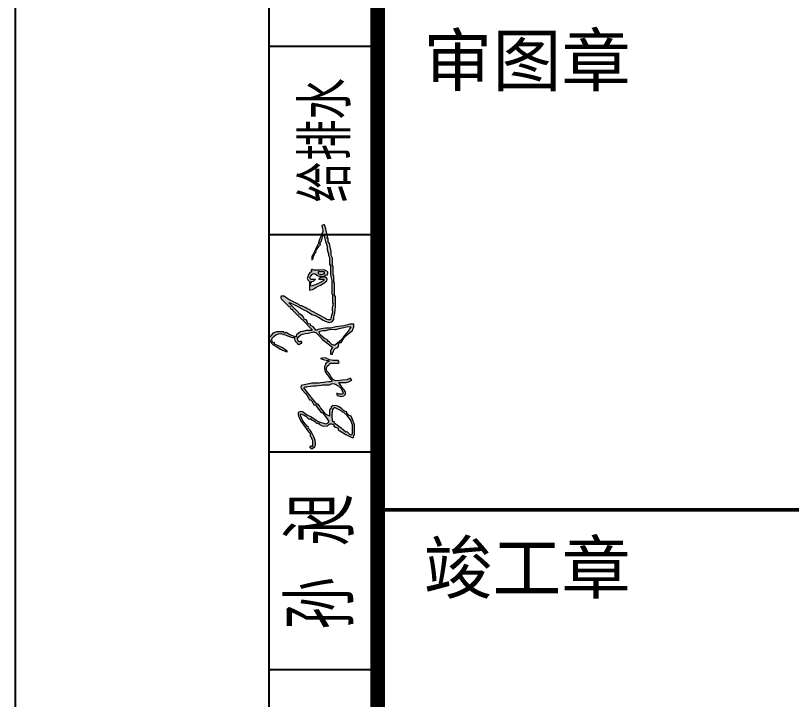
# Model space of a CAD drawing. Extents: x 56246 to 893198, y -950445 to -423535.
# Drawn here: x 189963 to 192641, y -469909 to -467549 of the extents above; entities that cross this region are included whole.
import ezdxf
from ezdxf.enums import TextEntityAlignment as Align

# ---------------------------------------------------------------- set-up
doc = ezdxf.new("R2010")
doc.units = 0
doc.header["$LTSCALE"] = 500
doc.layers.add('0S-图框文字', color=51, linetype='Continuous', lineweight=18)
for name, color, linetype in [('T-TK', 157, 'Continuous'), ('图层1', 165, 'Continuous'), ('照明平面标注层', 111, 'Continuous')]:
    doc.layers.add(name, color=color, linetype=linetype)
doc.styles.add('TK2-TY', font='', dxfattribs={"width": 0.8})
doc.styles.add('TSSD_DIMENSION', font='tssdeng.shx', dxfattribs={"width": 0.7, "bigfont": 'Hztxt.shx'})
doc.styles.add('图框JND-宋体', font='')
doc.styles.get('TK2-TY').set_extended_font_data('NSimSun')
doc.styles.get('图框JND-宋体').set_extended_font_data('SimSun')

# ---------------------------------------------------------------- blocks, each defined once
blk = doc.blocks.new('A$C6B060218')
h = blk.add_hatch(color=256)
h.paths.add_polyline_path([(816.8, 143.9), (815.6, 140), (819.6, 140), (821.6, 140), (825.6, 140), (825.6, 152), (825.6, 158), (825.6, 170), (821.4, 170.5), (818.6, 169.6), (815.6, 166.7), (815.5, 160), (815.2, 156.6), (813.9, 150), (816.3, 146.8)], flags=16)
h.paths.add_polyline_path([(810.8, 134), (812.2, 126.7), (818.8, 124.8), (823.6, 125.8), (828.9, 130), (831.6, 135.4), (832.9, 138), (835.6, 143.4), (833.1, 163.2), (832.8, 173.4), (833.9, 193.4), (836.3, 196.7), (836.8, 199.5), (835.6, 203.4), (831.6, 202.5), (829.6, 202.2), (825.6, 201.7), (818.7, 210.9), (813.2, 214.9), (802.2, 218.4), (795, 220.9), (788.8, 219.2), (783.9, 213.4), (782.6, 212.7), (782, 211.5), (782.2, 210.1), (765.6, 210.1), (757.2, 210.1), (740.6, 210.1), (742.9, 197.1), (745.8, 190.4), (753.9, 180), (760.6, 166.7), (763.9, 160), (770.6, 146.7), (775.6, 139.8), (778.3, 136.5), (783.9, 130), (789.9, 128.7), (794, 129.6), (798.9, 133.4), (801.2, 145.9), (800.4, 153.3), (795.6, 165), (794.8, 166.3), (793.7, 166.9), (792.2, 166.7), (792.2, 157.4), (792.2, 152.7), (792.2, 143.4), (788.9, 142.1), (785.4, 143.4), (783.9, 146.7), (771.6, 168.2), (766.5, 179.8), (758.9, 203.4), (767.3, 205.8), (773.3, 204.9), (780.6, 200.1), (782.9, 192.3), (785.7, 188.2), (792.2, 183.4), (789.7, 191), (789.3, 195.5), (790.6, 203.4), (794.4, 208), (800.8, 208.7), (805.6, 205.1), (812.9, 200.4), (816.2, 195.3), (817.2, 186.7), (814.8, 182.1), (813, 179.9), (808.9, 176.7), (806.1, 163.5), (805.1, 156.8), (803.9, 143.4), (808.9, 137.8)], flags=17)
h.paths.add_polyline_path([(560.2, 21.8), (567.2, 16.7), (568.9, 30), (568.1, 37.3), (563.8, 50), (561.7, 66.2), (560.1, 74.3), (555.5, 90), (556.6, 108.8), (555.6, 118.6), (550.5, 136.7), (549.8, 148.8), (548.7, 155), (545.5, 166.7), (536, 163.5), (531.2, 159.9), (525.5, 151.7), (518, 142.3), (514.6, 137.3), (508.8, 126.7), (506.2, 126.7), (504.8, 126.7), (502.2, 126.7), (502.9, 122.3), (501.1, 118.7), (497.2, 116.7), (489.4, 109.2), (486.3, 103.8), (483.8, 93.4), (507, 64.8), (520.3, 51.5), (548.8, 28.3), (556.5, 24.1)], flags=16)
h.paths.add_polyline_path([(556.7, 7.9), (568.8, 3.3), (574.2, 3.3), (576.8, 3.3), (582.2, 3.3), (580.8, 22.3), (579.1, 31.8), (573.8, 50), (571.1, 75.6), (568.7, 88.4), (562.2, 113.4), (562.5, 136.1), (561.5, 147.7), (557.2, 170), (553.5, 174.9), (554.2, 181.1), (558.8, 185), (567.3, 192), (571, 196.8), (575.5, 206.7), (578.2, 206.7), (579.5, 206.7), (582.2, 206.7), (583.1, 214.7), (587.7, 219.9), (595.5, 221.7), (600.3, 224.1), (602.5, 228), (602.2, 233.4), (614.8, 238.9), (620.9, 243.8), (628.9, 255.1), (628.9, 257.1), (628.9, 258.1), (628.9, 260.1), (631.5, 259.4), (633.5, 259.9), (635.5, 261.7), (653.5, 279.7), (662.5, 288.7), (680.5, 306.7), (681.2, 305.4), (681.5, 304.7), (682.2, 303.4), (669.5, 278.1), (663.2, 265.4), (650.5, 240.1), (642.4, 223.4), (637.7, 215.3), (627.2, 200.1), (621.7, 184.9), (618.3, 177.5), (610.5, 163.4), (599.5, 146.7), (595, 137.4), (588.9, 118.4), (592, 108.3), (595.6, 103.2), (603.9, 96.7), (615.4, 96.9), (621.5, 95.8), (632.2, 91.7), (664.1, 89.1), (680.2, 88.7), (712.2, 90), (712.2, 91.4), (712.2, 92), (712.2, 93.4), (737.6, 93.4), (750.2, 93.4), (775.6, 93.4), (775.6, 94.7), (775.6, 95.4), (775.6, 96.7), (788.9, 96.7), (795.6, 96.7), (808.9, 96.7), (808.9, 98), (808.9, 98.7), (808.9, 100), (826.2, 100), (834.9, 100), (852.3, 100), (852.3, 101.4), (852.3, 102), (852.3, 103.4), (866.9, 103.4), (874.3, 103.4), (888.9, 103.4), (895.6, 106), (898.9, 107.4), (905.6, 110), (920.4, 109.6), (928.1, 110.7), (942.3, 115), (952.1, 116), (957.3, 117.9), (965.6, 123.4), (972.3, 123.4), (975.6, 123.4), (982.3, 123.4), (982.3, 126), (982.3, 127.4), (982.3, 130), (988.5, 127.4), (992.4, 127), (999, 128.4), (1017.8, 132.4), (1027.1, 134.8), (1045.6, 140), (1044.3, 145.4), (1043.6, 148), (1042.3, 153.4), (1038.3, 152.5), (1036.3, 152.2), (1032.3, 151.7), (1020.7, 148.6), (1013.5, 149), (1002.3, 153.4), (990.3, 158), (984.3, 160.4), (972.3, 165), (967.1, 166.9), (964.4, 167.6), (958.9, 168.4), (937.6, 179), (926.9, 184.4), (905.6, 195), (897, 199.2), (891.8, 200.3), (882.3, 200.1), (883.6, 197.4), (884.3, 196), (885.6, 193.4), (892.5, 194.3), (897, 193), (902.3, 188.4), (908.1, 187.4), (911.3, 185.8), (915.6, 181.7), (927.6, 177.3), (933.5, 174.2), (943.9, 166.7), (947.8, 164.9), (949.7, 163.4), (952.3, 160), (959.2, 161), (963.7, 159.6), (969, 155), (982.8, 152.2), (989.7, 149.8), (1002.3, 143.4), (979.2, 139), (967.8, 136), (945.6, 128.4), (930.7, 127.5), (923.2, 126.1), (908.9, 121.7), (902, 121.6), (898.2, 120.4), (892.3, 116.7), (878.9, 116.7), (872.3, 116.7), (858.9, 116.7), (858.9, 115.4), (858.9, 114.7), (858.9, 113.4), (841.6, 113.4), (832.9, 113.4), (815.6, 113.4), (803.6, 110.7), (797.6, 109.4), (785.6, 106.7), (760.2, 106.7), (747.6, 106.7), (722.2, 106.7), (722.2, 105.4), (722.2, 104.7), (722.2, 103.4), (704.9, 103.4), (696.2, 103.4), (678.9, 103.4), (677.9, 100.8), (674.3, 99.9), (672.2, 101.7), (657.8, 104.3), (650.2, 104.7), (635.5, 103.4), (622.2, 107.3), (615.5, 109.3), (602.2, 113.4), (602.1, 123.7), (603.6, 129.4), (608.9, 138.4), (621.7, 161.6), (628, 173.3), (640.5, 196.7), (642.2, 201.2), (643.7, 203.4), (647.2, 206.7), (655.2, 222.7), (659.2, 230.7), (667.2, 246.7), (667.4, 252.7), (669.2, 256.4), (673.9, 260.1), (683.2, 278.7), (687.9, 288.1), (697.2, 306.7), (702.1, 316.1), (705.2, 320.5), (712.2, 328.4), (712.2, 334.4), (712.2, 337.4), (712.2, 343.4), (706.9, 344.4), (703.8, 344), (698.9, 341.8), (684.9, 327.7), (677.9, 320.7), (663.9, 306.7), (662.1, 304.7), (661.6, 302.8), (662.2, 300.1), (658, 300.6), (655.3, 299.6), (652.2, 296.7), (652.2, 294.1), (652.2, 292.7), (652.2, 290.1), (649.5, 290.7), (647.6, 290.2), (645.5, 288.4), (610.9, 253.7), (593.5, 236.4), (558.8, 201.7), (556.8, 199.9), (554.9, 199.4), (552.2, 200.1), (552.5, 217.5), (551.5, 226.5), (547.2, 243.4), (545.5, 252.2), (543.2, 256.8), (537.2, 263.4), (535.1, 265.2), (534.5, 267.5), (535.5, 270.1), (529.6, 271.8), (526.6, 272.5), (520.5, 273.4), (528.1, 292.5), (532.4, 301.9), (542.2, 320.1), (539.9, 323.6), (541.5, 328.6), (545.5, 330.1), (545.5, 343.4), (545.5, 350.1), (545.5, 363.4), (541.2, 377.2), (536.6, 384.2), (525.5, 393.4), (520.4, 398.1), (515.7, 399.5), (508.8, 398.4), (492.6, 388), (485.1, 380.2), (475.5, 363.4), (464.8, 345.5), (460.1, 336.1), (452.2, 316.7), (452.3, 315.3), (454.2, 314.3), (455.5, 315.1), (471.2, 336.9), (478, 348.8), (488.8, 373.4), (491.5, 373.4), (492.8, 373.4), (495.5, 373.4), (495, 377.6), (495.9, 380.4), (498.8, 383.4), (504.9, 386.2), (509, 386.6), (515.5, 385.1), (522.2, 378.4), (525.5, 375.1), (532.2, 368.4), (536.9, 353.8), (537.3, 345), (533.8, 330.1), (529.8, 319.4), (527.8, 314.1), (523.8, 303.4), (520.8, 295), (519.8, 290.6), (518.8, 281.7), (507.1, 279.7), (500.9, 276.6), (492.2, 268.4), (487.6, 264.5), (486.9, 258.2), (490.5, 253.4), (492.6, 251.6), (493.2, 249.3), (492.2, 246.7), (496.6, 246), (500.1, 247.7), (502.2, 251.7), (499.1, 253.2), (498.3, 257.5), (500.5, 260.1), (507.3, 265.5), (514.6, 266.1), (522.2, 261.7), (531.3, 251.1), (534.8, 243.9), (537.2, 230.1), (539.8, 216.7), (541.2, 210.1), (543.8, 196.7), (545.1, 190.8), (544.7, 187.2), (542.2, 181.7), (529.5, 169), (523.2, 162.7), (510.5, 150), (496, 131.3), (488.6, 121.9), (473.8, 103.4), (466.9, 108), (463.2, 110.1), (455.5, 113.4), (450.2, 113.4), (447.5, 113.4), (442.1, 113.4), (442.1, 109.4), (442.1, 107.4), (442.1, 103.4), (446.6, 104.1), (450.1, 102.3), (452.2, 98.4), (459.5, 97), (463.4, 95.1), (468.8, 90), (471.8, 82.4), (474.4, 78.7), (480.5, 73.4), (486.5, 74.7), (490.6, 73.8), (495.5, 70), (495.5, 67.3), (495.5, 66), (495.5, 63.3), (516.6, 49.9), (526.5, 41.2), (542.2, 21.7), (550.8, 12)])
h.paths.add_polyline_path([(69, 11.9), (68.7, 10), (86.1, 10), (94.7, 10), (112.1, 10), (119.2, 13.2), (122.9, 14.6), (130.4, 16.7), (146.9, 28.6), (154.6, 35.4), (168.7, 50), (171, 55.9), (172.8, 58.8), (177.1, 63.3), (183.1, 75.4), (186.1, 81.4), (192.1, 93.4), (189.6, 97.9), (187.8, 100.1), (183.7, 103.4), (163.3, 106.5), (152.7, 106.9), (132.1, 105), (128.8, 103.5), (127.4, 100), (128.7, 96.7), (126.1, 96.7), (124.7, 96.7), (122.1, 96.7), (106.1, 73.7), (97.4, 62.6), (78.7, 41.7), (79.9, 36.7), (78.1, 32.6), (73.7, 30), (68.9, 24.3), (67, 20.6), (65.4, 13.3), (67.2, 13.7)], flags=16)
h.paths.add_polyline_path([(63.9, 4), (65.4, 0), (84.1, 0), (93.4, 0), (112.1, 0), (128.1, 6.6), (136.1, 10), (152.1, 16.7), (155.3, 26.2), (158.9, 31), (167.1, 36.7), (169.1, 36.7), (170.1, 36.7), (172.1, 36.7), (175.7, 47.2), (179, 52.4), (187.1, 60), (197.5, 75.1), (200.9, 85), (202.1, 103.4), (199.1, 103.7), (197.2, 107.5), (198.8, 110), (191.6, 109.6), (187, 111.5), (182.1, 116.7), (170.1, 116.7), (164.1, 116.7), (152.1, 116.7), (160.2, 132.2), (166.4, 139.6), (180.4, 150), (191, 159), (196.8, 163.1), (208.8, 170), (208.3, 174.2), (209.2, 177), (212.1, 180), (241, 202.5), (255.3, 213.8), (283.8, 236.7), (286.1, 235.2), (287.2, 234.1), (288.8, 231.7), (289.4, 225.7), (289.8, 222.7), (290.4, 216.7), (293.1, 192.7), (294.4, 180.7), (297.1, 156.7), (297.8, 150.7), (298.1, 147.7), (298.8, 141.7), (298.8, 131.7), (298.8, 126.7), (298.8, 116.7), (303.3, 108.3), (304.5, 102.9), (303.8, 93.4), (291.4, 73.8), (282.1, 64.9), (262.1, 53.3), (259.7, 55.1), (258.3, 55.8), (255.4, 56.7), (254.8, 67.4), (255.5, 73.1), (258.8, 83.4), (254.6, 83.8), (251.8, 82.9), (248.8, 80), (245.1, 68.6), (244.7, 61.8), (247.1, 50), (249.8, 47.3), (251.1, 46), (253.8, 43.3), (262.7, 43.1), (267.6, 44.2), (275.4, 48.3), (287.8, 59.5), (294.6, 64.6), (308.8, 73.4), (308.8, 60), (308.8, 53.3), (308.8, 40), (312.6, 29), (315, 23.6), (320.5, 13.3), (323.4, 15.9), (325.1, 17), (328.8, 18.3), (326.7, 25.9), (325.3, 29.6), (322.1, 36.7), (319.9, 58), (318.9, 68.7), (317.1, 90), (322.4, 99), (325.9, 103.2), (333.8, 110), (346.5, 115.7), (352.6, 120), (362.1, 130), (372.1, 131.8), (378, 131.1), (387.1, 126.7), (391.5, 121.1), (393.8, 118.4), (398.8, 113.4), (398.8, 97.4), (398.8, 89.4), (398.8, 73.4), (404.2, 72.3), (407.9, 73.2), (412.1, 76.7), (411.5, 92.7), (412.2, 101), (415.5, 116.7), (418.1, 123.4), (419.5, 126.7), (422.1, 133.4), (423.9, 143.9), (423.5, 149.8), (420.5, 160), (417.1, 146.7), (415.5, 140), (412.1, 126.7), (411.5, 124), (411.1, 122.7), (410.5, 120), (408.5, 120), (407.5, 120), (405.5, 120), (404.1, 128.1), (400.9, 132.7), (393.8, 136.7), (383.3, 141), (376.4, 141.4), (365.5, 138.4), (353.7, 133.9), (348, 130.3), (338.8, 121.7), (330.5, 117.1), (326.6, 113.9), (320.5, 106.7), (317.8, 106.7), (316.4, 106.7), (313.8, 106.7), (313.1, 112), (312.8, 114.7), (312.1, 120), (310.1, 136), (309.1, 144), (307.1, 160), (306.4, 165.4), (306.1, 168), (305.4, 173.4), (305.4, 184), (305.4, 189.4), (305.4, 200.1), (301.6, 220.1), (299.5, 230.1), (295.4, 250.1), (287.3, 251.6), (281.9, 250.2), (275.4, 245.1), (258.1, 229.5), (248.6, 222.4), (228.8, 210.1), (228.8, 207.4), (228.8, 206.1), (228.8, 203.4), (219.4, 198.1), (214.8, 195.4), (205.4, 190), (205.4, 187.4), (205.4, 186), (205.4, 183.4), (190.8, 172.7), (183.4, 167.4), (168.7, 156.7), (168.7, 154), (168.7, 152.7), (168.7, 150), (152.1, 138), (143.8, 132), (127.1, 120), (121, 124.6), (118.3, 128), (115.4, 135), (124.8, 164.6), (131.7, 179.1), (148.7, 205.1), (156.6, 221.2), (161.4, 229), (172.1, 243.4), (173.3, 251.4), (172.5, 256.2), (168.7, 263.4), (157.8, 264.2), (151.4, 262.6), (142.1, 256.7), (129.2, 251.1), (123, 247.3), (112.1, 238.4), (94.2, 226.5), (85.4, 220.2), (68.7, 206.7), (61.8, 207.7), (57.3, 206.3), (52, 201.7), (47.6, 201.6), (44.8, 200.2), (42, 196.7), (28.7, 196.7), (22, 196.7), (8.7, 196.7), (12, 199.1), (12.7, 203.4), (10.4, 206.7), (9.9, 208.8), (7, 209.7), (5.4, 208.4), (0.7, 204.5), (0, 198.2), (3.7, 193.4), (5.8, 191.6), (6.4, 189.3), (5.4, 186.7), (18.1, 182.7), (25.6, 182.3), (38.7, 185), (56, 190.9), (64.4, 194.6), (80.4, 203.4), (87.3, 207.5), (90.5, 210.4), (95.4, 216.7), (99.8, 216), (103.4, 217.7), (105.4, 221.7), (123.9, 236.5), (134.2, 242.9), (155.4, 253.4), (158.7, 253.4), (160.4, 253.4), (163.7, 253.4), (156.8, 235.9), (151.4, 227.3), (138.7, 213.4), (140.3, 208.8), (139.2, 204.8), (135.4, 201.7), (130.8, 190.6), (127.2, 185.2), (118.7, 176.7), (120.3, 172.1), (119.2, 168.1), (115.4, 165), (107.4, 151.5), (105.4, 142.3), (107.1, 126.7), (113.3, 120.3), (115.7, 115.5), (117.1, 106.7), (114.8, 102.8), (113.8, 100.8), (112.1, 96.7), (109.4, 96.7), (108.1, 96.7), (105.4, 96.7), (101.4, 88.7), (99.4, 84.7), (95.4, 76.7), (92.7, 76.7), (91.4, 76.7), (88.7, 76.7), (74, 53.1), (67, 41.1), (53.7, 16.7), (51.9, 11.6), (52.4, 7.8), (55.4, 3.3), (58.9, 5.6)])
for p, q in [((515.7, 399.5), (508.8, 398.4)), ((520.4, 398.1), (515.7, 399.5)), ((475.5, 363.4), (464.8, 345.5)), ((485.1, 380.2), (475.5, 363.4)), ((478, 348.8), (488.8, 373.4)), ((492.6, 388), (485.1, 380.2)), ((488.8, 373.4), (491.5, 373.4)), ((491.5, 373.4), (492.8, 373.4)), ((508.8, 398.4), (492.6, 388)), ((492.8, 373.4), (495.5, 373.4)), ((495, 377.6), (495.9, 380.4)), ((495.5, 373.4), (495, 377.6)), ((495.9, 380.4), (498.8, 383.4)), ((498.8, 383.4), (504.9, 386.2)), ((504.9, 386.2), (509, 386.6)), ((509, 386.6), (515.5, 385.1)), ((515.5, 385.1), (522.2, 378.4)), ((525.5, 393.4), (520.4, 398.1)), ((522.2, 378.4), (525.5, 375.1)), ((536.6, 384.2), (525.5, 393.4)), ((525.5, 375.1), (532.2, 368.4)), ((532.2, 368.4), (536.9, 353.8)), ((541.2, 377.2), (536.6, 384.2)), ((545.5, 363.4), (541.2, 377.2)), ((545.5, 350.1), (545.5, 363.4)), ((460.1, 336.1), (452.2, 316.7)), ((455.5, 315.1), (471.2, 336.9)), ((464.8, 345.5), (460.1, 336.1)), ((471.2, 336.9), (478, 348.8)), ((533.8, 330.1), (529.8, 319.4)), ((537.3, 345), (533.8, 330.1)), ((536.9, 353.8), (537.3, 345)), ((539.9, 323.6), (541.5, 328.6)), ((541.5, 328.6), (545.5, 330.1)), ((545.5, 343.4), (545.5, 350.1)), ((545.5, 330.1), (545.5, 343.4)), ((684.9, 327.7), (677.9, 320.7)), ((698.9, 341.8), (684.9, 327.7)), ((703.8, 344), (698.9, 341.8)), ((706.9, 344.4), (703.8, 344)), ((705.2, 320.5), (712.2, 328.4)), ((712.2, 343.4), (706.9, 344.4)), ((712.2, 337.4), (712.2, 343.4)), ((712.2, 334.4), (712.2, 337.4)), ((712.2, 328.4), (712.2, 334.4)), ((452.2, 316.7), (452.3, 315.3)), ((452.3, 315.3), (454.2, 314.3)), ((454.2, 314.3), (455.5, 315.1)), ((519.8, 290.6), (518.8, 281.7)), ((520.8, 295), (519.8, 290.6)), ((520.5, 273.4), (528.1, 292.5)), ((523.8, 303.4), (520.8, 295)), ((527.8, 314.1), (523.8, 303.4)), ((529.8, 319.4), (527.8, 314.1)), ((528.1, 292.5), (532.4, 301.9)), ((532.4, 301.9), (542.2, 320.1)), ((542.2, 320.1), (539.9, 323.6)), ((647.6, 290.2), (645.5, 288.4)), ((649.5, 290.7), (647.6, 290.2)), ((652.2, 290.1), (649.5, 290.7)), ((655.3, 299.6), (652.2, 296.7)), ((652.2, 296.7), (652.2, 294.1)), ((652.2, 294.1), (652.2, 292.7)), ((652.2, 292.7), (652.2, 290.1)), ((658, 300.6), (655.3, 299.6)), ((662.2, 300.1), (658, 300.6)), ((662.1, 304.7), (661.6, 302.8)), ((661.6, 302.8), (662.2, 300.1)), ((663.9, 306.7), (662.1, 304.7)), ((662.5, 288.7), (680.5, 306.7)), ((677.9, 320.7), (663.9, 306.7)), ((682.2, 303.4), (669.5, 278.1)), ((680.5, 306.7), (681.2, 305.4)), ((681.2, 305.4), (681.5, 304.7)), ((681.5, 304.7), (682.2, 303.4)), ((687.9, 288.1), (697.2, 306.7)), ((697.2, 306.7), (702.1, 316.1)), ((702.1, 316.1), (705.2, 320.5)), ((142.1, 256.7), (129.2, 251.1)), ((151.4, 262.6), (142.1, 256.7)), ((157.8, 264.2), (151.4, 262.6)), ((168.7, 263.4), (157.8, 264.2)), ((172.5, 256.2), (168.7, 263.4)), ((173.3, 251.4), (172.5, 256.2)), ((487.6, 264.5), (486.9, 258.2)), ((486.9, 258.2), (490.5, 253.4)), ((492.2, 268.4), (487.6, 264.5)), ((500.9, 276.6), (492.2, 268.4)), ((498.3, 257.5), (500.5, 260.1)), ((499.1, 253.2), (498.3, 257.5)), ((500.5, 260.1), (507.3, 265.5)), ((507.1, 279.7), (500.9, 276.6)), ((518.8, 281.7), (507.1, 279.7)), ((507.3, 265.5), (514.6, 266.1)), ((514.6, 266.1), (522.2, 261.7)), ((526.6, 272.5), (520.5, 273.4)), ((522.2, 261.7), (531.3, 251.1)), ((529.6, 271.8), (526.6, 272.5)), ((535.5, 270.1), (529.6, 271.8)), ((534.5, 267.5), (535.5, 270.1)), ((535.1, 265.2), (534.5, 267.5)), ((537.2, 263.4), (535.1, 265.2)), ((543.2, 256.8), (537.2, 263.4)), ((545.5, 252.2), (543.2, 256.8)), ((610.9, 253.7), (593.5, 236.4)), ((645.5, 288.4), (610.9, 253.7)), ((620.9, 243.8), (628.9, 255.1)), ((628.9, 260.1), (631.5, 259.4)), ((628.9, 258.1), (628.9, 260.1)), ((628.9, 257.1), (628.9, 258.1)), ((628.9, 255.1), (628.9, 257.1)), ((631.5, 259.4), (633.5, 259.9)), ((633.5, 259.9), (635.5, 261.7)), ((635.5, 261.7), (653.5, 279.7)), ((663.2, 265.4), (650.5, 240.1)), ((653.5, 279.7), (662.5, 288.7)), ((669.5, 278.1), (663.2, 265.4)), ((667.4, 252.7), (669.2, 256.4)), ((669.2, 256.4), (673.9, 260.1)), ((673.9, 260.1), (683.2, 278.7)), ((683.2, 278.7), (687.9, 288.1)), ((85.4, 220.2), (68.7, 206.7)), ((94.2, 226.5), (85.4, 220.2)), ((112.1, 238.4), (94.2, 226.5)), ((99.8, 216), (103.4, 217.7)), ((103.4, 217.7), (105.4, 221.7)), ((105.4, 221.7), (123.9, 236.5)), ((123, 247.3), (112.1, 238.4)), ((129.2, 251.1), (123, 247.3)), ((123.9, 236.5), (134.2, 242.9)), ((134.2, 242.9), (155.4, 253.4)), ((151.4, 227.3), (138.7, 213.4)), ((148.7, 205.1), (156.6, 221.2)), ((156.8, 235.9), (151.4, 227.3)), ((155.4, 253.4), (158.7, 253.4)), ((156.6, 221.2), (161.4, 229)), ((163.7, 253.4), (156.8, 235.9)), ((158.7, 253.4), (160.4, 253.4)), ((160.4, 253.4), (163.7, 253.4)), ((161.4, 229), (172.1, 243.4)), ((172.1, 243.4), (173.3, 251.4)), ((248.6, 222.4), (228.8, 210.1)), ((258.1, 229.5), (248.6, 222.4)), ((255.3, 213.8), (283.8, 236.7)), ((275.4, 245.1), (258.1, 229.5)), ((281.9, 250.2), (275.4, 245.1)), ((287.3, 251.6), (281.9, 250.2)), ((283.8, 236.7), (286.1, 235.2)), ((286.1, 235.2), (287.2, 234.1)), ((287.2, 234.1), (288.8, 231.7)), ((295.4, 250.1), (287.3, 251.6)), ((288.8, 231.7), (289.4, 225.7)), ((289.4, 225.7), (289.8, 222.7)), ((289.8, 222.7), (290.4, 216.7)), ((299.5, 230.1), (295.4, 250.1)), ((301.6, 220.1), (299.5, 230.1)), ((305.4, 200.1), (301.6, 220.1)), ((490.5, 253.4), (492.6, 251.6)), ((493.2, 249.3), (492.2, 246.7)), ((492.2, 246.7), (496.6, 246)), ((492.6, 251.6), (493.2, 249.3)), ((496.6, 246), (500.1, 247.7)), ((502.2, 251.7), (499.1, 253.2)), ((500.1, 247.7), (502.2, 251.7)), ((531.3, 251.1), (534.8, 243.9)), ((534.8, 243.9), (537.2, 230.1)), ((537.2, 230.1), (539.8, 216.7)), ((547.2, 243.4), (545.5, 252.2)), ((551.5, 226.5), (547.2, 243.4)), ((552.5, 217.5), (551.5, 226.5)), ((552.2, 200.1), (552.5, 217.5)), ((593.5, 236.4), (558.8, 201.7)), ((583.1, 214.7), (587.7, 219.9)), ((587.7, 219.9), (595.5, 221.7)), ((595.5, 221.7), (600.3, 224.1)), ((600.3, 224.1), (602.5, 228)), ((602.2, 233.4), (614.8, 238.9)), ((602.5, 228), (602.2, 233.4)), ((614.8, 238.9), (620.9, 243.8)), ((642.4, 223.4), (637.7, 215.3)), ((650.5, 240.1), (642.4, 223.4)), ((647.2, 206.7), (655.2, 222.7)), ((655.2, 222.7), (659.2, 230.7)), ((659.2, 230.7), (667.2, 246.7)), ((667.2, 246.7), (667.4, 252.7)), ((788.8, 219.2), (783.9, 213.4)), ((795, 220.9), (788.8, 219.2)), ((802.2, 218.4), (795, 220.9)), ((813.2, 214.9), (802.2, 218.4)), ((0.7, 204.5), (0, 198.2)), ((0, 198.2), (3.7, 193.4)), ((5.4, 208.4), (0.7, 204.5)), ((3.7, 193.4), (5.8, 191.6)), ((7, 209.7), (5.4, 208.4)), ((6.4, 189.3), (5.4, 186.7)), ((5.4, 186.7), (18.1, 182.7)), ((5.8, 191.6), (6.4, 189.3)), ((9.9, 208.8), (7, 209.7)), ((8.7, 196.7), (12, 199.1)), ((22, 196.7), (8.7, 196.7)), ((10.4, 206.7), (9.9, 208.8)), ((12.7, 203.4), (10.4, 206.7)), ((12, 199.1), (12.7, 203.4)), ((18.1, 182.7), (25.6, 182.3)), ((28.7, 196.7), (22, 196.7)), ((25.6, 182.3), (38.7, 185)), ((42, 196.7), (28.7, 196.7)), ((38.7, 185), (56, 190.9)), ((44.8, 200.2), (42, 196.7)), ((47.6, 201.6), (44.8, 200.2)), ((52, 201.7), (47.6, 201.6)), ((57.3, 206.3), (52, 201.7)), ((56, 190.9), (64.4, 194.6)), ((61.8, 207.7), (57.3, 206.3)), ((68.7, 206.7), (61.8, 207.7)), ((64.4, 194.6), (80.4, 203.4)), ((80.4, 203.4), (87.3, 207.5)), ((87.3, 207.5), (90.5, 210.4)), ((90.5, 210.4), (95.4, 216.7)), ((95.4, 216.7), (99.8, 216)), ((127.2, 185.2), (118.7, 176.7)), ((130.8, 190.6), (127.2, 185.2)), ((135.4, 201.7), (130.8, 190.6)), ((131.7, 179.1), (148.7, 205.1)), ((139.2, 204.8), (135.4, 201.7)), ((138.7, 213.4), (140.3, 208.8)), ((140.3, 208.8), (139.2, 204.8)), ((205.4, 183.4), (190.8, 172.7)), ((214.8, 195.4), (205.4, 190)), ((205.4, 190), (205.4, 187.4)), ((205.4, 187.4), (205.4, 186)), ((205.4, 186), (205.4, 183.4)), ((212.1, 180), (241, 202.5)), ((219.4, 198.1), (214.8, 195.4)), ((228.8, 203.4), (219.4, 198.1)), ((228.8, 210.1), (228.8, 207.4)), ((228.8, 207.4), (228.8, 206.1)), ((228.8, 206.1), (228.8, 203.4)), ((241, 202.5), (255.3, 213.8)), ((290.4, 216.7), (293.1, 192.7)), ((293.1, 192.7), (294.4, 180.7)), ((305.4, 189.4), (305.4, 200.1)), ((305.4, 184), (305.4, 189.4)), ((305.4, 173.4), (305.4, 184)), ((542.2, 181.7), (529.5, 169)), ((539.8, 216.7), (541.2, 210.1)), ((541.2, 210.1), (543.8, 196.7)), ((544.7, 187.2), (542.2, 181.7)), ((543.8, 196.7), (545.1, 190.8)), ((545.1, 190.8), (544.7, 187.2)), ((554.9, 199.4), (552.2, 200.1)), ((553.5, 174.9), (554.2, 181.1)), ((554.2, 181.1), (558.8, 185)), ((556.8, 199.9), (554.9, 199.4)), ((558.8, 201.7), (556.8, 199.9)), ((558.8, 185), (567.3, 192)), ((567.3, 192), (571, 196.8)), ((571, 196.8), (575.5, 206.7)), ((575.5, 206.7), (578.2, 206.7)), ((578.2, 206.7), (579.5, 206.7)), ((579.5, 206.7), (582.2, 206.7)), ((582.2, 206.7), (583.1, 214.7)), ((621.7, 184.9), (618.3, 177.5)), ((627.2, 200.1), (621.7, 184.9)), ((637.7, 215.3), (627.2, 200.1)), ((628, 173.3), (640.5, 196.7)), ((640.5, 196.7), (642.2, 201.2)), ((642.2, 201.2), (643.7, 203.4)), ((643.7, 203.4), (647.2, 206.7)), ((740.6, 210.1), (742.9, 197.1)), ((757.2, 210.1), (740.6, 210.1)), ((742.9, 197.1), (745.8, 190.4)), ((745.8, 190.4), (753.9, 180)), ((765.6, 210.1), (757.2, 210.1)), ((758.9, 203.4), (767.3, 205.8)), ((766.5, 179.8), (758.9, 203.4)), ((782.2, 210.1), (765.6, 210.1)), ((767.3, 205.8), (773.3, 204.9)), ((773.3, 204.9), (780.6, 200.1)), ((780.6, 200.1), (782.9, 192.3)), ((782.6, 212.7), (782, 211.5)), ((782, 211.5), (782.2, 210.1)), ((783.9, 213.4), (782.6, 212.7)), ((782.9, 192.3), (785.7, 188.2)), ((785.7, 188.2), (792.2, 183.4)), ((789.3, 195.5), (790.6, 203.4)), ((789.7, 191), (789.3, 195.5)), ((792.2, 183.4), (789.7, 191)), ((790.6, 203.4), (794.4, 208)), ((794.4, 208), (800.8, 208.7)), ((800.8, 208.7), (805.6, 205.1)), ((805.6, 205.1), (812.9, 200.4)), ((812.9, 200.4), (816.2, 195.3)), ((814.8, 182.1), (813, 179.9)), ((818.7, 210.9), (813.2, 214.9)), ((817.2, 186.7), (814.8, 182.1)), ((816.2, 195.3), (817.2, 186.7)), ((825.6, 201.7), (818.7, 210.9)), ((829.6, 202.2), (825.6, 201.7)), ((831.6, 202.5), (829.6, 202.2)), ((835.6, 203.4), (831.6, 202.5)), ((832.8, 173.4), (833.9, 193.4)), ((833.9, 193.4), (836.3, 196.7)), ((836.8, 199.5), (835.6, 203.4)), ((836.3, 196.7), (836.8, 199.5)), ((891.8, 200.3), (882.3, 200.1)), ((882.3, 200.1), (883.6, 197.4)), ((883.6, 197.4), (884.3, 196)), ((884.3, 196), (885.6, 193.4)), ((885.6, 193.4), (892.5, 194.3)), ((897, 199.2), (891.8, 200.3)), ((892.5, 194.3), (897, 193)), ((905.6, 195), (897, 199.2)), ((897, 193), (902.3, 188.4)), ((902.3, 188.4), (908.1, 187.4)), ((926.9, 184.4), (905.6, 195)), ((908.1, 187.4), (911.3, 185.8)), ((911.3, 185.8), (915.6, 181.7)), ((915.6, 181.7), (927.6, 177.3)), ((937.6, 179), (926.9, 184.4)), ((107.4, 151.5), (105.4, 142.3)), ((115.4, 165), (107.4, 151.5)), ((119.2, 168.1), (115.4, 165)), ((115.4, 135), (124.8, 164.6)), ((118.7, 176.7), (120.3, 172.1)), ((120.3, 172.1), (119.2, 168.1)), ((124.8, 164.6), (131.7, 179.1)), ((168.7, 150), (152.1, 138)), ((166.4, 139.6), (180.4, 150)), ((183.4, 167.4), (168.7, 156.7)), ((168.7, 156.7), (168.7, 154)), ((168.7, 154), (168.7, 152.7)), ((168.7, 152.7), (168.7, 150)), ((180.4, 150), (191, 159)), ((190.8, 172.7), (183.4, 167.4)), ((191, 159), (196.8, 163.1)), ((196.8, 163.1), (208.8, 170)), ((208.3, 174.2), (209.2, 177)), ((208.8, 170), (208.3, 174.2)), ((209.2, 177), (212.1, 180)), ((294.4, 180.7), (297.1, 156.7)), ((297.1, 156.7), (297.8, 150.7)), ((297.8, 150.7), (298.1, 147.7)), ((298.1, 147.7), (298.8, 141.7)), ((306.1, 168), (305.4, 173.4)), ((306.4, 165.4), (306.1, 168)), ((307.1, 160), (306.4, 165.4)), ((309.1, 144), (307.1, 160)), ((417.1, 146.7), (415.5, 140)), ((420.5, 160), (417.1, 146.7)), ((423.5, 149.8), (420.5, 160)), ((423.9, 143.9), (423.5, 149.8)), ((510.5, 150), (496, 131.3)), ((523.2, 162.7), (510.5, 150)), ((525.5, 151.7), (518, 142.3)), ((529.5, 169), (523.2, 162.7)), ((531.2, 159.9), (525.5, 151.7)), ((536, 163.5), (531.2, 159.9)), ((545.5, 166.7), (536, 163.5)), ((548.7, 155), (545.5, 166.7)), ((549.8, 148.8), (548.7, 155)), ((550.5, 136.7), (549.8, 148.8)), ((557.2, 170), (553.5, 174.9)), ((561.5, 147.7), (557.2, 170)), ((562.5, 136.1), (561.5, 147.7)), ((599.5, 146.7), (595, 137.4)), ((610.5, 163.4), (599.5, 146.7)), ((608.9, 138.4), (621.7, 161.6)), ((618.3, 177.5), (610.5, 163.4)), ((621.7, 161.6), (628, 173.3)), ((753.9, 180), (760.6, 166.7)), ((760.6, 166.7), (763.9, 160)), ((763.9, 160), (770.6, 146.7)), ((771.6, 168.2), (766.5, 179.8)), ((770.6, 146.7), (775.6, 139.8)), ((783.9, 146.7), (771.6, 168.2)), ((785.4, 143.4), (783.9, 146.7)), ((793.7, 166.9), (792.2, 166.7)), ((792.2, 166.7), (792.2, 157.4)), ((792.2, 157.4), (792.2, 152.7)), ((792.2, 152.7), (792.2, 143.4)), ((794.8, 166.3), (793.7, 166.9)), ((795.6, 165), (794.8, 166.3)), ((800.4, 153.3), (795.6, 165)), ((798.9, 133.4), (801.2, 145.9)), ((801.2, 145.9), (800.4, 153.3)), ((805.1, 156.8), (803.9, 143.4)), ((806.1, 163.5), (805.1, 156.8)), ((808.9, 176.7), (806.1, 163.5)), ((813, 179.9), (808.9, 176.7)), ((815.2, 156.6), (813.9, 150)), ((813.9, 150), (816.3, 146.8)), ((815.5, 160), (815.2, 156.6)), ((815.6, 166.7), (815.5, 160)), ((818.6, 169.6), (815.6, 166.7)), ((816.3, 146.8), (816.8, 143.9)), ((821.4, 170.5), (818.6, 169.6)), ((825.6, 170), (821.4, 170.5)), ((825.6, 158), (825.6, 170)), ((825.6, 152), (825.6, 158)), ((825.6, 140), (825.6, 152)), ((833.1, 163.2), (832.8, 173.4)), ((835.6, 143.4), (833.1, 163.2)), ((927.6, 177.3), (933.5, 174.2)), ((933.5, 174.2), (943.9, 166.7)), ((958.9, 168.4), (937.6, 179)), ((943.9, 166.7), (947.8, 164.9)), ((947.8, 164.9), (949.7, 163.4)), ((949.7, 163.4), (952.3, 160)), ((952.3, 160), (959.2, 161)), ((964.4, 167.6), (958.9, 168.4)), ((959.2, 161), (963.7, 159.6)), ((963.7, 159.6), (969, 155)), ((967.1, 166.9), (964.4, 167.6)), ((972.3, 165), (967.1, 166.9)), ((969, 155), (982.8, 152.2)), ((984.3, 160.4), (972.3, 165)), ((982.8, 152.2), (989.7, 149.8)), ((990.3, 158), (984.3, 160.4)), ((989.7, 149.8), (1002.3, 143.4)), ((1002.3, 153.4), (990.3, 158)), ((1013.5, 149), (1002.3, 153.4)), ((1020.7, 148.6), (1013.5, 149)), ((1032.3, 151.7), (1020.7, 148.6)), ((1036.3, 152.2), (1032.3, 151.7)), ((1038.3, 152.5), (1036.3, 152.2)), ((1042.3, 153.4), (1038.3, 152.5)), ((1043.6, 148), (1042.3, 153.4)), ((1044.3, 145.4), (1043.6, 148)), ((1045.6, 140), (1044.3, 145.4)), ((105.4, 142.3), (107.1, 126.7)), ((107.1, 126.7), (113.3, 120.3)), ((113.3, 120.3), (115.7, 115.5)), ((118.3, 128), (115.4, 135)), ((115.7, 115.5), (117.1, 106.7)), ((121, 124.6), (118.3, 128)), ((127.1, 120), (121, 124.6)), ((143.8, 132), (127.1, 120)), ((152.1, 138), (143.8, 132)), ((152.1, 116.7), (160.2, 132.2)), ((164.1, 116.7), (152.1, 116.7)), ((160.2, 132.2), (166.4, 139.6)), ((170.1, 116.7), (164.1, 116.7)), ((182.1, 116.7), (170.1, 116.7)), ((187, 111.5), (182.1, 116.7)), ((191.6, 109.6), (187, 111.5)), ((198.8, 110), (191.6, 109.6)), ((197.2, 107.5), (198.8, 110)), ((298.8, 141.7), (298.8, 131.7)), ((298.8, 131.7), (298.8, 126.7)), ((298.8, 126.7), (298.8, 116.7)), ((298.8, 116.7), (303.3, 108.3)), ((310.1, 136), (309.1, 144)), ((312.1, 120), (310.1, 136)), ((312.8, 114.7), (312.1, 120)), ((313.1, 112), (312.8, 114.7)), ((313.8, 106.7), (313.1, 112)), ((326.6, 113.9), (320.5, 106.7)), ((325.9, 103.2), (333.8, 110)), ((330.5, 117.1), (326.6, 113.9)), ((338.8, 121.7), (330.5, 117.1)), ((333.8, 110), (346.5, 115.7)), ((348, 130.3), (338.8, 121.7)), ((346.5, 115.7), (352.6, 120)), ((353.7, 133.9), (348, 130.3)), ((352.6, 120), (362.1, 130)), ((365.5, 138.4), (353.7, 133.9)), ((362.1, 130), (372.1, 131.8)), ((376.4, 141.4), (365.5, 138.4)), ((372.1, 131.8), (378, 131.1)), ((383.3, 141), (376.4, 141.4)), ((378, 131.1), (387.1, 126.7)), ((393.8, 136.7), (383.3, 141)), ((387.1, 126.7), (391.5, 121.1)), ((391.5, 121.1), (393.8, 118.4)), ((400.9, 132.7), (393.8, 136.7)), ((393.8, 118.4), (398.8, 113.4)), ((398.8, 113.4), (398.8, 97.4)), ((404.1, 128.1), (400.9, 132.7)), ((405.5, 120), (404.1, 128.1)), ((407.5, 120), (405.5, 120)), ((408.5, 120), (407.5, 120)), ((410.5, 120), (408.5, 120)), ((411.1, 122.7), (410.5, 120)), ((411.5, 124), (411.1, 122.7)), ((412.1, 126.7), (411.5, 124)), ((415.5, 140), (412.1, 126.7)), ((412.2, 101), (415.5, 116.7)), ((415.5, 116.7), (418.1, 123.4)), ((418.1, 123.4), (419.5, 126.7)), ((419.5, 126.7), (422.1, 133.4)), ((422.1, 133.4), (423.9, 143.9)), ((442.1, 113.4), (442.1, 109.4)), ((447.5, 113.4), (442.1, 113.4)), ((442.1, 109.4), (442.1, 107.4)), ((450.2, 113.4), (447.5, 113.4)), ((455.5, 113.4), (450.2, 113.4)), ((463.2, 110.1), (455.5, 113.4)), ((466.9, 108), (463.2, 110.1)), ((488.6, 121.9), (473.8, 103.4)), ((489.4, 109.2), (486.3, 103.8)), ((496, 131.3), (488.6, 121.9)), ((497.2, 116.7), (489.4, 109.2)), ((501.1, 118.7), (497.2, 116.7)), ((502.9, 122.3), (501.1, 118.7)), ((502.2, 126.7), (502.9, 122.3)), ((504.8, 126.7), (502.2, 126.7)), ((506.2, 126.7), (504.8, 126.7)), ((508.8, 126.7), (506.2, 126.7)), ((514.6, 137.3), (508.8, 126.7)), ((518, 142.3), (514.6, 137.3)), ((555.6, 118.6), (550.5, 136.7)), ((555.5, 90), (556.6, 108.8)), ((556.6, 108.8), (555.6, 118.6)), ((562.2, 113.4), (562.5, 136.1)), ((568.7, 88.4), (562.2, 113.4)), ((595, 137.4), (588.9, 118.4)), ((588.9, 118.4), (592, 108.3)), ((602.1, 123.7), (603.6, 129.4)), ((602.2, 113.4), (602.1, 123.7)), ((615.5, 109.3), (602.2, 113.4)), ((603.6, 129.4), (608.9, 138.4)), ((622.2, 107.3), (615.5, 109.3)), ((775.6, 139.8), (778.3, 136.5)), ((778.3, 136.5), (783.9, 130)), ((783.9, 130), (789.9, 128.7)), ((788.9, 142.1), (785.4, 143.4)), ((797.6, 109.4), (785.6, 106.7)), ((792.2, 143.4), (788.9, 142.1)), ((789.9, 128.7), (794, 129.6)), ((794, 129.6), (798.9, 133.4)), ((803.6, 110.7), (797.6, 109.4)), ((815.6, 113.4), (803.6, 110.7)), ((803.9, 143.4), (808.9, 137.8)), ((808.9, 137.8), (810.8, 134)), ((810.8, 134), (812.2, 126.7)), ((812.2, 126.7), (818.8, 124.8)), ((816.8, 143.9), (815.6, 140)), ((815.6, 140), (819.6, 140)), ((832.9, 113.4), (815.6, 113.4)), ((818.8, 124.8), (823.6, 125.8)), ((819.6, 140), (821.6, 140)), ((821.6, 140), (825.6, 140)), ((823.6, 125.8), (828.9, 130)), ((828.9, 130), (831.6, 135.4)), ((831.6, 135.4), (832.9, 138)), ((832.9, 138), (835.6, 143.4)), ((841.6, 113.4), (832.9, 113.4)), ((858.9, 113.4), (841.6, 113.4)), ((858.9, 116.7), (858.9, 115.4)), ((872.3, 116.7), (858.9, 116.7)), ((858.9, 115.4), (858.9, 114.7)), ((858.9, 114.7), (858.9, 113.4)), ((878.9, 116.7), (872.3, 116.7)), ((892.3, 116.7), (878.9, 116.7)), ((898.2, 120.4), (892.3, 116.7)), ((902, 121.6), (898.2, 120.4)), ((898.9, 107.4), (905.6, 110)), ((908.9, 121.7), (902, 121.6)), ((905.6, 110), (920.4, 109.6)), ((923.2, 126.1), (908.9, 121.7)), ((920.4, 109.6), (928.1, 110.7)), ((930.7, 127.5), (923.2, 126.1)), ((928.1, 110.7), (942.3, 115)), ((945.6, 128.4), (930.7, 127.5)), ((942.3, 115), (952.1, 116)), ((967.8, 136), (945.6, 128.4)), ((952.1, 116), (957.3, 117.9)), ((957.3, 117.9), (965.6, 123.4)), ((965.6, 123.4), (972.3, 123.4)), ((979.2, 139), (967.8, 136)), ((972.3, 123.4), (975.6, 123.4)), ((975.6, 123.4), (982.3, 123.4)), ((1002.3, 143.4), (979.2, 139)), ((982.3, 130), (988.5, 127.4)), ((982.3, 127.4), (982.3, 130)), ((982.3, 126), (982.3, 127.4)), ((982.3, 123.4), (982.3, 126)), ((988.5, 127.4), (992.4, 127)), ((992.4, 127), (999, 128.4)), ((999, 128.4), (1017.8, 132.4)), ((1017.8, 132.4), (1027.1, 134.8)), ((1027.1, 134.8), (1045.6, 140)), ((88.7, 76.7), (74, 53.1)), ((91.4, 76.7), (88.7, 76.7)), ((92.7, 76.7), (91.4, 76.7)), ((95.4, 76.7), (92.7, 76.7)), ((99.4, 84.7), (95.4, 76.7)), ((106.1, 73.7), (97.4, 62.6)), ((101.4, 88.7), (99.4, 84.7)), ((105.4, 96.7), (101.4, 88.7)), ((108.1, 96.7), (105.4, 96.7)), ((122.1, 96.7), (106.1, 73.7)), ((109.4, 96.7), (108.1, 96.7)), ((112.1, 96.7), (109.4, 96.7)), ((113.8, 100.8), (112.1, 96.7)), ((114.8, 102.8), (113.8, 100.8)), ((117.1, 106.7), (114.8, 102.8)), ((124.7, 96.7), (122.1, 96.7)), ((126.1, 96.7), (124.7, 96.7)), ((128.7, 96.7), (126.1, 96.7)), ((128.8, 103.5), (127.4, 100)), ((127.4, 100), (128.7, 96.7)), ((132.1, 105), (128.8, 103.5)), ((152.7, 106.9), (132.1, 105)), ((163.3, 106.5), (152.7, 106.9)), ((183.7, 103.4), (163.3, 106.5)), ((177.1, 63.3), (183.1, 75.4)), ((183.1, 75.4), (186.1, 81.4)), ((187.8, 100.1), (183.7, 103.4)), ((186.1, 81.4), (192.1, 93.4)), ((187.1, 60), (197.5, 75.1)), ((189.6, 97.9), (187.8, 100.1)), ((192.1, 93.4), (189.6, 97.9)), ((199.1, 103.7), (197.2, 107.5)), ((197.5, 75.1), (200.9, 85)), ((202.1, 103.4), (199.1, 103.7)), ((200.9, 85), (202.1, 103.4)), ((248.8, 80), (245.1, 68.6)), ((251.8, 82.9), (248.8, 80)), ((254.6, 83.8), (251.8, 82.9)), ((258.8, 83.4), (254.6, 83.8)), ((254.8, 67.4), (255.5, 73.1)), ((255.5, 73.1), (258.8, 83.4)), ((291.4, 73.8), (282.1, 64.9)), ((303.8, 93.4), (291.4, 73.8)), ((294.6, 64.6), (308.8, 73.4)), ((303.3, 108.3), (304.5, 102.9)), ((304.5, 102.9), (303.8, 93.4)), ((308.8, 73.4), (308.8, 60)), ((316.4, 106.7), (313.8, 106.7)), ((317.8, 106.7), (316.4, 106.7)), ((317.1, 90), (322.4, 99)), ((318.9, 68.7), (317.1, 90)), ((320.5, 106.7), (317.8, 106.7)), ((322.4, 99), (325.9, 103.2)), ((398.8, 97.4), (398.8, 89.4)), ((398.8, 89.4), (398.8, 73.4)), ((398.8, 73.4), (404.2, 72.3)), ((404.2, 72.3), (407.9, 73.2)), ((407.9, 73.2), (412.1, 76.7)), ((411.5, 92.7), (412.2, 101)), ((412.1, 76.7), (411.5, 92.7)), ((442.1, 107.4), (442.1, 103.4)), ((442.1, 103.4), (446.6, 104.1)), ((446.6, 104.1), (450.1, 102.3)), ((450.1, 102.3), (452.2, 98.4)), ((452.2, 98.4), (459.5, 97)), ((459.5, 97), (463.4, 95.1)), ((463.4, 95.1), (468.8, 90)), ((473.8, 103.4), (466.9, 108)), ((468.8, 90), (471.8, 82.4)), ((471.8, 82.4), (474.4, 78.7)), ((474.4, 78.7), (480.5, 73.4)), ((480.5, 73.4), (486.5, 74.7)), ((486.3, 103.8), (483.8, 93.4)), ((483.8, 93.4), (507, 64.8)), ((486.5, 74.7), (490.6, 73.8)), ((490.6, 73.8), (495.5, 70)), ((560.1, 74.3), (555.5, 90)), ((561.7, 66.2), (560.1, 74.3)), ((571.1, 75.6), (568.7, 88.4)), ((573.8, 50), (571.1, 75.6)), ((592, 108.3), (595.6, 103.2)), ((595.6, 103.2), (603.9, 96.7)), ((603.9, 96.7), (615.4, 96.9)), ((615.4, 96.9), (621.5, 95.8)), ((621.5, 95.8), (632.2, 91.7)), ((635.5, 103.4), (622.2, 107.3)), ((632.2, 91.7), (664.1, 89.1)), ((650.2, 104.7), (635.5, 103.4)), ((657.8, 104.3), (650.2, 104.7)), ((672.2, 101.7), (657.8, 104.3)), ((664.1, 89.1), (680.2, 88.7)), ((674.3, 99.9), (672.2, 101.7)), ((677.9, 100.8), (674.3, 99.9)), ((678.9, 103.4), (677.9, 100.8)), ((696.2, 103.4), (678.9, 103.4)), ((680.2, 88.7), (712.2, 90)), ((704.9, 103.4), (696.2, 103.4)), ((722.2, 103.4), (704.9, 103.4)), ((712.2, 93.4), (737.6, 93.4)), ((712.2, 92), (712.2, 93.4)), ((712.2, 91.4), (712.2, 92)), ((712.2, 90), (712.2, 91.4)), ((722.2, 106.7), (722.2, 105.4)), ((747.6, 106.7), (722.2, 106.7)), ((722.2, 105.4), (722.2, 104.7)), ((722.2, 104.7), (722.2, 103.4)), ((737.6, 93.4), (750.2, 93.4)), ((760.2, 106.7), (747.6, 106.7)), ((750.2, 93.4), (775.6, 93.4)), ((785.6, 106.7), (760.2, 106.7)), ((775.6, 96.7), (788.9, 96.7)), ((775.6, 95.4), (775.6, 96.7)), ((775.6, 94.7), (775.6, 95.4)), ((775.6, 93.4), (775.6, 94.7)), ((788.9, 96.7), (795.6, 96.7)), ((795.6, 96.7), (808.9, 96.7)), ((808.9, 100), (826.2, 100)), ((808.9, 98.7), (808.9, 100)), ((808.9, 98), (808.9, 98.7)), ((808.9, 96.7), (808.9, 98)), ((826.2, 100), (834.9, 100)), ((834.9, 100), (852.3, 100)), ((852.3, 103.4), (866.9, 103.4)), ((852.3, 102), (852.3, 103.4)), ((852.3, 101.4), (852.3, 102)), ((852.3, 100), (852.3, 101.4)), ((866.9, 103.4), (874.3, 103.4)), ((874.3, 103.4), (888.9, 103.4)), ((888.9, 103.4), (895.6, 106)), ((895.6, 106), (898.9, 107.4)), ((67, 41.1), (53.7, 16.7)), ((74, 53.1), (67, 41.1)), ((79.9, 36.7), (78.1, 32.6)), ((97.4, 62.6), (78.7, 41.7)), ((78.7, 41.7), (79.9, 36.7)), ((154.6, 35.4), (168.7, 50)), ((158.9, 31), (167.1, 36.7)), ((167.1, 36.7), (169.1, 36.7)), ((168.7, 50), (171, 55.9)), ((169.1, 36.7), (170.1, 36.7)), ((170.1, 36.7), (172.1, 36.7)), ((171, 55.9), (172.8, 58.8)), ((172.1, 36.7), (175.7, 47.2)), ((172.8, 58.8), (177.1, 63.3)), ((175.7, 47.2), (179, 52.4)), ((179, 52.4), (187.1, 60)), ((245.1, 68.6), (244.7, 61.8)), ((244.7, 61.8), (247.1, 50)), ((247.1, 50), (249.8, 47.3)), ((249.8, 47.3), (251.1, 46)), ((251.1, 46), (253.8, 43.3)), ((253.8, 43.3), (262.7, 43.1)), ((255.4, 56.7), (254.8, 67.4)), ((258.3, 55.8), (255.4, 56.7)), ((259.7, 55.1), (258.3, 55.8)), ((262.1, 53.3), (259.7, 55.1)), ((282.1, 64.9), (262.1, 53.3)), ((262.7, 43.1), (267.6, 44.2)), ((267.6, 44.2), (275.4, 48.3)), ((275.4, 48.3), (287.8, 59.5)), ((287.8, 59.5), (294.6, 64.6)), ((308.8, 60), (308.8, 53.3)), ((308.8, 53.3), (308.8, 40)), ((308.8, 40), (312.6, 29)), ((319.9, 58), (318.9, 68.7)), ((322.1, 36.7), (319.9, 58)), ((325.3, 29.6), (322.1, 36.7)), ((495.5, 70), (495.5, 67.3)), ((495.5, 67.3), (495.5, 66)), ((495.5, 66), (495.5, 63.3)), ((495.5, 63.3), (516.6, 49.9)), ((507, 64.8), (520.3, 51.5)), ((516.6, 49.9), (526.5, 41.2)), ((520.3, 51.5), (548.8, 28.3)), ((526.5, 41.2), (542.2, 21.7)), ((563.8, 50), (561.7, 66.2)), ((568.1, 37.3), (563.8, 50)), ((568.9, 30), (568.1, 37.3)), ((579.1, 31.8), (573.8, 50)), ((53.7, 16.7), (51.9, 11.6)), ((51.9, 11.6), (52.4, 7.8)), ((52.4, 7.8), (55.4, 3.3)), ((55.4, 3.3), (58.9, 5.6)), ((58.9, 5.6), (63.9, 4)), ((63.9, 4), (65.4, 0)), ((67, 20.6), (65.4, 13.3)), ((65.4, 13.3), (67.2, 13.7)), ((68.9, 24.3), (67, 20.6)), ((67.2, 13.7), (69, 11.9)), ((69, 11.9), (68.7, 10)), ((68.7, 10), (86.1, 10)), ((73.7, 30), (68.9, 24.3)), ((78.1, 32.6), (73.7, 30)), ((86.1, 10), (94.7, 10)), ((94.7, 10), (112.1, 10)), ((112.1, 10), (119.2, 13.2)), ((112.1, 0), (128.1, 6.6)), ((119.2, 13.2), (122.9, 14.6)), ((122.9, 14.6), (130.4, 16.7)), ((128.1, 6.6), (136.1, 10)), ((130.4, 16.7), (146.9, 28.6)), ((136.1, 10), (152.1, 16.7)), ((146.9, 28.6), (154.6, 35.4)), ((152.1, 16.7), (155.3, 26.2)), ((155.3, 26.2), (158.9, 31)), ((312.6, 29), (315, 23.6)), ((315, 23.6), (320.5, 13.3)), ((320.5, 13.3), (323.4, 15.9)), ((323.4, 15.9), (325.1, 17)), ((325.1, 17), (328.8, 18.3)), ((326.7, 25.9), (325.3, 29.6)), ((328.8, 18.3), (326.7, 25.9)), ((542.2, 21.7), (550.8, 12)), ((548.8, 28.3), (556.5, 24.1)), ((550.8, 12), (556.7, 7.9)), ((556.5, 24.1), (560.2, 21.8)), ((556.7, 7.9), (568.8, 3.3)), ((560.2, 21.8), (567.2, 16.7)), ((567.2, 16.7), (568.9, 30)), ((568.8, 3.3), (574.2, 3.3)), ((574.2, 3.3), (576.8, 3.3)), ((576.8, 3.3), (582.2, 3.3)), ((580.8, 22.3), (579.1, 31.8)), ((582.2, 3.3), (580.8, 22.3)), ((65.4, 0), (84.1, 0)), ((84.1, 0), (93.4, 0)), ((93.4, 0), (112.1, 0))]:
    blk.add_line(p, q)
blk = doc.blocks.new('会签00', base_point=(408471.7, -305294.6))
blk.add_lwpolyline([(408471.7, -305294.6), (409221.7, -305294.6), (409221.7, -329194.6), (408471.7, -329194.6)], close=True)
at = {"xscale": 1.478399999812245, "yscale": 1.478399999812245, "zscale": 1.478399999812245, "rotation": 90}
blk.add_blockref('A$C6B060218', (409062.3, -322072.7, 240), dxfattribs=at)
at = {"style": 'TSSD_DIMENSION', "width": 0.8}
blk.add_text('孙 昶', height=450, rotation=90, dxfattribs=at).set_placement((409056.1, -323319.2, 240))
blk = doc.blocks.new('A0-DWF')
at = {"layer": 'T-TK'}
for p, q in [((0, -84100), (0, 0)), ((1750, -24900), (1750, -1000)), ((1750, -15000), (2500, -15000)), ((1750, -16300), (2500, -16300)), ((1750, -16300), (2500, -16300)), ((1750, -17800), (2500, -17800)), ((1750, -19300), (2500, -19300))]:
    blk.add_line(p, q, dxfattribs=at)
at = {"layer": 'T-TK', "const_width": 100}
blk.add_lwpolyline([(2500, -83100), (117900, -83100), (117900, -1000), (2500, -1000)], close=True, dxfattribs=at)
at = {"layer": '图层1', "linetype": 'Continuous'}
blk.add_line((2500, -21700), (2500, -1000), dxfattribs=at)
at = {"layer": '图层1', "linetype": 'Continuous', "const_width": 25}
blk.add_lwpolyline([(10500, -18200), (2500, -18200)], dxfattribs=at)
at = {"layer": '0S-图框文字', "xscale": 0.999996, "yscale": 0.999996, "zscale": 0.999996}
blk.add_blockref('会签00', (1750, -1000.1), dxfattribs=at)
at = {"layer": 'T-TK', "style": 'TK2-TY', "width": 0.7}
blk.add_text('给排水', height=300, rotation=90, dxfattribs=at).set_placement((2129.2, -15650), align=Align.MIDDLE_CENTER)
at = {"layer": '图层1', "style": '图框JND-宋体'}
for s, p in [('审图章', (2813.9, -14923.7)), ('竣工章', (2813.9, -18423.7))]:
    blk.add_text(s, height=350, dxfattribs=at).set_placement(p, align=Align.TOP_LEFT)

msp = doc.modelspace()

# ---------------------------------------------------------------- block references
at = {"layer": '照明平面标注层', "xscale": 0.5, "yscale": 0.5, "zscale": 0.5}
msp.add_blockref('A0-DWF', (189963.4361, -460154.8059), dxfattribs=at)

doc.saveas('drawing.dxf')
